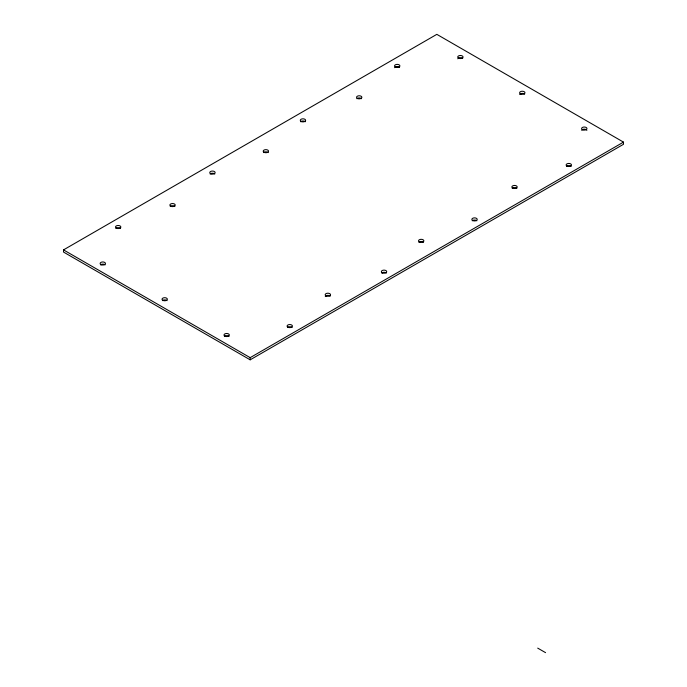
<?xml version="1.0" encoding="UTF-8"?>
<svg xmlns="http://www.w3.org/2000/svg" width="687" height="687" viewBox="0 0 687 687"><rect width="100%" height="100%" fill="white"/><g stroke="black" fill="none" stroke-linecap="round" stroke-linejoin="round"><path stroke-width="1.03" d="M63.513 249.888L436.829 34.35L623.487 142.115L623.487 144.296L250.171 359.825L63.513 252.06L63.513 249.888L250.171 357.652L623.487 142.115M537.698 648.116L545.555 652.65M250.171 357.652L250.171 359.825M287.458 327.493A2.671 1.537 0 0 1 292.078 327.493M381.732 273.065A2.671 1.537 0 0 1 386.343 273.065M472.227 220.81A2.671 1.537 0 0 1 476.847 220.81M566.5 166.383A2.671 1.537 0 0 1 571.12 166.383M115.88 228.436A2.671 1.537 0 0 1 120.5 228.436M210.153 174A2.671 1.537 0 0 1 214.773 174M300.657 121.754A2.671 1.537 0 0 1 305.268 121.754M394.656 67.695A2.671 1.537 0 0 1 396.888 66.57A2.671 1.537 0 0 1 399.542 67.326M170.247 206.478A2.671 1.537 0 0 1 174.859 206.478M581.717 130.332A2.671 1.537 0 0 1 584.293 129.199A2.671 1.537 0 0 1 586.87 130.332M457.825 58.807A2.671 1.537 0 0 1 460.05 57.682A2.671 1.537 0 0 1 462.703 58.438M519.724 94.548A2.671 1.537 0 0 1 521.957 93.423A2.671 1.537 0 0 1 524.61 94.179M325.295 296.526A2.671 1.537 0 0 1 327.519 295.393A2.671 1.537 0 0 1 330.181 296.149M418.89 242.271A2.671 1.537 0 0 1 423.51 242.271M512.219 188.384A2.671 1.537 0 0 1 516.839 188.384M100.482 264.899A2.671 1.537 0 0 1 105.102 264.899M356.905 98.713A2.671 1.537 0 0 1 361.525 98.713M162.39 300.64A2.671 1.537 0 0 1 167.001 300.64M224.374 336.424A2.671 1.537 0 0 1 228.994 336.424M263.576 152.6A2.671 1.537 0 0 1 268.188 152.6M170.668 206.16A2.671 1.537 0 0 0 175.125 205.473A2.671 1.537 0 0 0 171.862 203.584A2.671 1.537 0 0 0 170.668 206.16M419.869 242.193A2.671 1.537 0 0 0 423.862 240.862A2.671 1.537 0 0 0 419.869 239.523A2.671 1.537 0 0 0 419.869 242.193M582.954 129.895A2.671 1.537 0 0 0 586.956 128.555A2.671 1.537 0 0 0 582.954 127.224A2.671 1.537 0 0 0 582.954 129.895M513.198 188.307A2.671 1.537 0 0 0 517.199 186.976A2.671 1.537 0 0 0 513.198 185.645A2.671 1.537 0 0 0 513.198 188.307M459.062 58.361A2.671 1.537 0 0 0 463.064 57.03A2.671 1.537 0 0 0 459.062 55.699A2.671 1.537 0 0 0 459.062 58.361M520.969 94.102A2.671 1.537 0 0 0 524.971 92.771A2.671 1.537 0 0 0 520.969 91.44A2.671 1.537 0 0 0 520.969 94.102M163.36 300.562A2.671 1.537 0 0 0 167.362 299.231A2.671 1.537 0 0 0 163.36 297.9A2.671 1.537 0 0 0 163.36 300.562M326.54 296.08A2.671 1.537 0 0 0 330.533 294.74A2.671 1.537 0 0 0 326.54 293.409A2.671 1.537 0 0 0 326.54 296.08M357.875 98.636A2.671 1.537 0 0 0 361.877 97.305A2.671 1.537 0 0 0 357.875 95.974A2.671 1.537 0 0 0 357.875 98.636M225.353 336.355A2.671 1.537 0 0 0 229.346 335.024A2.671 1.537 0 0 0 225.353 333.684A2.671 1.537 0 0 0 225.353 336.355M101.461 264.821A2.671 1.537 0 0 0 105.454 263.49A2.671 1.537 0 0 0 101.461 262.159A2.671 1.537 0 0 0 101.461 264.821M472.656 220.493A2.671 1.537 0 0 0 477.113 219.806A2.671 1.537 0 0 0 473.85 217.916A2.671 1.537 0 0 0 472.656 220.493M287.879 327.175A2.671 1.537 0 0 0 292.344 326.48A2.671 1.537 0 0 0 289.072 324.599A2.671 1.537 0 0 0 287.879 327.175M382.702 272.988A2.671 1.537 0 0 0 386.704 271.657A2.671 1.537 0 0 0 382.702 270.326A2.671 1.537 0 0 0 382.702 272.988M567.479 166.314A2.671 1.537 0 0 0 571.481 164.974A2.671 1.537 0 0 0 567.479 163.643A2.671 1.537 0 0 0 567.479 166.314M116.859 228.359A2.671 1.537 0 0 0 120.852 227.028A2.671 1.537 0 0 0 116.859 225.688A2.671 1.537 0 0 0 116.859 228.359M211.124 173.931A2.671 1.537 0 0 0 215.125 172.6A2.671 1.537 0 0 0 211.124 171.261A2.671 1.537 0 0 0 211.124 173.931M301.627 121.676A2.671 1.537 0 0 0 305.629 120.345A2.671 1.537 0 0 0 301.627 119.014A2.671 1.537 0 0 0 301.627 121.676M395.351 67.008A2.671 1.537 0 0 0 399.808 66.313A2.671 1.537 0 0 0 396.545 64.432A2.671 1.537 0 0 0 395.351 67.008M263.997 152.274A2.671 1.537 0 0 0 268.454 151.587A2.671 1.537 0 0 0 265.191 149.697A2.671 1.537 0 0 0 263.997 152.274"/></g></svg>
